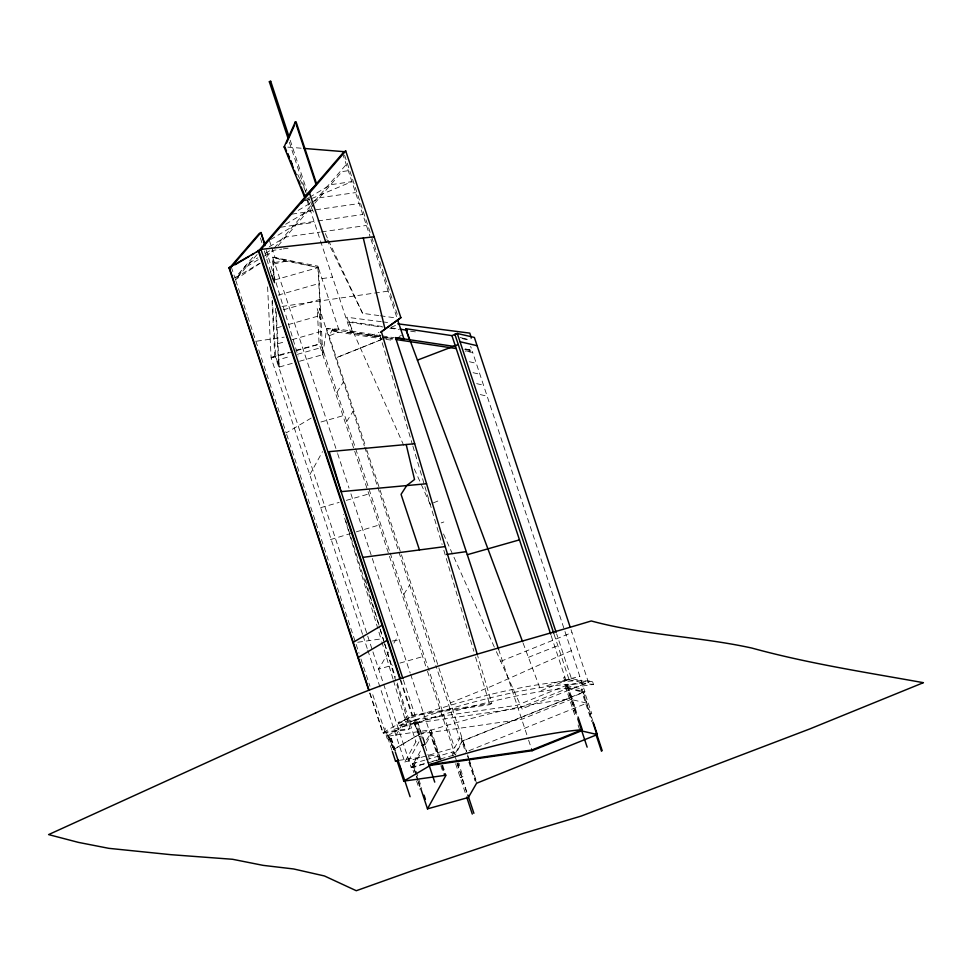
<?xml version="1.0" encoding="UTF-8"?>
<svg xmlns="http://www.w3.org/2000/svg" width="972" height="972" viewBox="0 0 972 972"><rect width="100%" height="100%" fill="white"/><g stroke="black" fill="none" stroke-linecap="round" stroke-linejoin="round"><path stroke-width="0.73" stroke-dasharray="4.86 3.65" d="M292.256 363.334L278.794 367.173L278.879 359.604L290.227 356.372M299.522 361.268L322.765 354.659L318.415 267.519L317.82 266.134L272.646 257.13L274.469 282.5L270.836 271.492M391.886 750.214L388.265 739.267C394.559 735.792 387.038 742.827 386.564 736.412L371.863 691.955M412.043 767.236L414.534 766.386L412.043 767.236L413.853 772.704M419.321 737.213L414.801 723.52L416.138 722.731L417.839 722.475L422.37 736.168M417.839 722.475L414.801 723.52M462.964 776.543L460.169 777.503L462.964 776.543L458.444 762.85M415.117 723.18A210.657 41.638 -18.3 0 1 568.474 688.006L566.068 688.905L568.474 688.006L584.913 691.821L472.659 352.374M575.801 709.961L573.31 710.811L575.801 709.961L568.559 688.054M584.524 691.833L582.046 692.538L584.524 691.833L591.778 713.655L589.287 714.505L591.778 713.655M322.765 354.659L326.665 328.633L338.645 329.083L380.927 335.729M571.026 629.698L588.449 682.405L522.353 708.661M318.33 267.677L272.646 257.13L274.772 285.817M362.544 634.327L271.127 357.903L267.555 286.242M274.772 356.87L271.868 297.274M332.886 328.864L329.046 335.85L338.256 332.205L381.595 338.718M309.776 474.773L322.546 451.591M395.981 735.439L407.329 714.833M367.781 650.159L404.777 762.012L415.907 741.806L418.823 739.971M408.422 760.979L419.54 740.773M416.004 775.012L412.444 763.385L417.996 780.164M372.944 651.896L411.253 767.698L421.52 749.048M426.55 739.899L431.143 732.779L439.745 758.78L429.004 730.3M413.282 766.811L421.301 752.255M426.283 743.191L431.981 732.852L430.146 733.374M404.777 762.012L454.592 747.833L459.695 738.586L435.833 665.395M426.307 759.715L453.511 751.66L454.532 754.758L461.931 741.308L584.913 691.821M457.946 766.07L459.331 763.555M388.581 652.163L378.655 669.149L392.846 665.115M393.842 643.136L397.973 636.077M336.992 392.214L343.432 381.875M346.688 421.556L353.043 411.363M403.83 594.342L409.649 585.035M231.312 266.996L234.957 278.016L253.279 256.754M257.118 254.506L235.491 279.608L247.338 315.426M266.401 257.155L272.257 250.363M274.201 248.091L310.712 205.712M314.661 201.131L346.239 164.487M278.065 245.819L313.798 204.339M314.746 203.245L342.01 171.594L348.292 170.695M453.219 755.28L427.328 762.813M260.034 263.315L235.491 279.608L246.511 264.603L257.847 257.847M265.392 253.352L272.95 248.844M304.455 200.281L308.209 198.057M309.461 197.316L330.735 184.692L351.913 181.643L311.332 198.689M298.173 210.414L310.688 202.99M311.939 202.249L319.448 197.79L355.533 192.59M285.634 224.253L308.16 210.888L359.154 203.537M270.593 239.574L296.873 223.985L316.35 221.179M269.317 246.73L285.586 237.083L320.007 232.126M246.779 266.51L259.293 259.087M264.299 256.122L274.311 250.181L281.783 249.111M234.957 278.016L259.986 263.169M311.21 418.069L286.193 432.905L271.978 389.93M369.652 693.085L382.786 732.803L413.489 715.271M370.004 693.06L383.284 733.192L385.131 732.098L410.062 728.502L396.236 682.478M412.663 715.769L414.789 714.505L491.82 703.412L477.58 655.48M414.096 720.082L386.564 736.412L430.961 729.753L440.802 759.509M415.372 723.569L416.32 722.998M383.284 733.192L408.216 729.595L410.062 728.502M393.867 749.303L388.022 735.439L393.867 749.303L419.26 734.358L413.039 720.604L418.883 734.468M419.94 733.945L393.405 749.691L389.784 738.744L390.732 738.173L394.802 750.493M411.144 715.987L489.706 704.664L491.82 703.412M434.763 743.726L433.767 744.321L435.602 743.799M272.512 357.502L275.149 356.165L367.246 634.631M571.305 650.657L490.896 686.524L450.425 702.853M304.515 200.827L309.934 199.284M351.682 331.391L348.474 332.74L346.907 332.388L350.588 331.853M370.405 335.996L378.959 332.4M390.975 327.357L396.321 325.11M399.091 336.421L401.436 335.437M433.342 502.889L440.195 500.058M500.726 661.324L571.973 632.578M564.854 677.059L563.687 677.533L576.469 716.182M523.118 643.112L540.894 690.715L571.378 678.444L588.449 682.405M593.054 721.71L582.264 689.099L581.11 689.561L591.705 721.601M583.285 692.186L462.575 740.883L455.224 755.183L426.404 668.056M469.002 750.7L586.906 703.133L570.928 699.427M528.428 657.327L557.843 645.675M554.028 634.145L568.985 679.379L571.378 678.444L556.628 633.841M546.604 685.892L556.786 682.162L579.786 676.33M441.179 522.912L443.84 521.976M338.256 332.205L331.865 330.723L335.887 329.52M330.419 539.606L350.552 533.567M356.299 531.842L380.745 524.515M273.557 264.117L289.109 260.411M274.444 280.033L318.415 267.519L285.015 260.861L272.646 257.13L337.15 452.174M278.174 295.136L319.302 283.435M283.314 309.837L320.189 299.34M277.105 327.771L281.358 326.568M288.453 324.551L321.076 315.256M277.992 343.687L285.088 341.67M292.183 339.653L321.963 331.173M271.516 357.21L288.623 352.338M295.889 350.272L320.942 343.724L319.375 308.063L364.269 445.808M271.127 357.903L290.64 352.35M296.411 350.698L320.942 343.724L389.699 551.598M297.323 354.355L322.862 347.089M320.979 421.994L342.958 415.737M320.663 507.663L339.167 502.403M346.275 500.373L370.478 493.484M399.929 663.086L422.626 656.635M393.964 729.328L443.791 715.149M457.484 739.206L459.695 738.586M412.262 763.713L424.886 760.128M411.448 767.321L425.906 763.214M411.253 767.698L426.963 763.227M428.397 762.813L441.264 759.156M462.429 338.56L468.383 339.459L471.602 338.56M274.432 262.525L285.015 260.861M392.384 640.998L399.261 639.989M256.669 341.184L284.189 337.138M291.916 214.119L310.748 211.41M317.844 220.96L362.775 214.496M280.629 227.217L314.369 222.357M321.501 231.907L366.395 225.443M283.277 248.893L290.762 247.811M321.951 278.624L332.485 277.105M281.989 306.435L388.132 291.138M357.757 642.261L380.951 638.92L343.517 514.395M592.434 681.323L567.454 684.92L517.08 705.247L398.192 722.378L399.213 725.464L518.1 708.333L568.474 688.006L593.455 684.409L592.434 681.323A188.058 37.167 -18.3 0 0 398.192 722.378M382.786 732.803L384.305 732.584M398.228 760.469L423.44 756.836M429.284 755.997L438.384 754.673M331.865 330.723L339.277 331.002L317.82 266.134L320.809 319.691L317.176 308.683L319.12 343.651L425.943 666.622M453.195 755.669L451.907 752.437M287.809 147.124L302.717 148.327M381.243 321.683L346.725 317.224L404.34 446.78M382.749 321.878L390.258 322.85M326.835 239.634L362.568 313.312L378.849 315.572M380.331 315.779L396.612 318.038M348.377 322.206L382.385 327.114M389.808 328.184L398.714 329.459M410.597 331.173L416.526 332.035M462.198 338.62L469.014 339.605M382.397 335.948L394.097 337.685M346.907 332.388L380.647 337.515M382.105 337.734L392.348 339.252M382.154 326.507L349.045 321.538L349.24 322.327M391.084 327.843L398.508 328.961M349.568 322.376L349.045 321.538L352.678 332.533L381.024 336.798M382.518 337.017L392.955 338.584M466.05 349.555L472.015 350.455L470.655 346.336M379.651 336.591L326.665 328.633L366.25 448.335M385.617 337.491L393.077 338.608M464.677 349.361L472.137 350.479L472.769 352.399L465.187 351.257M385.969 339.362L393.551 340.504M460.157 337.551L468.383 339.459M465.163 348.863L472.137 350.479M465.807 350.795L472.769 352.399M469.427 361.742L476.28 363.321M473.048 372.689L479.901 374.281M476.669 383.636L483.521 385.228M480.29 394.583L487.142 396.175M568.559 679.549L585.691 683.523M566.287 685.394L582.264 689.099M567.308 688.48L583.747 692.295M361.013 323.263L361.535 324.101M307.638 200.062L314.916 215.079M297.675 174.401L299.607 178.52M300.251 179.893L306.034 192.274M308.598 197.778L309.886 200.524M310.53 201.909L312.462 206.028M325.304 233.535L327.88 239.039M328.524 240.412L362.568 313.312M414.291 468.929L431.082 506.303M443.511 533.98L495.756 650.256M496.376 651.641L522.207 709.135M388.654 736.108L394.304 751.028M371.754 324.94L371.997 325.608M581.803 688.99L592.398 721.03M551.148 635.615L577.587 715.55M566.749 685.503L576.882 716.133M565.121 685.868L575.728 717.907M578.061 724.954L579.458 729.194M344.562 155.07L371.183 235.564M371.656 237.01L398.277 317.504M342.581 153.394L370.028 236.39M370.976 239.27L396.637 316.848M498.587 649.332L528.185 738.817M528.634 740.214L531.866 749.983M290.215 140.272L306.86 190.621M289.328 142.179L305.973 192.517M307.128 200.451L351.001 333.117M366.723 449.781L379.566 488.6M380.04 490.034L400.962 553.311M401.436 554.745L466.657 751.939L461.554 737.797L460.91 738.21L465.552 752.255M467.605 754.794L468.54 757.65M469.014 759.083L476.11 780.504M467.605 756.119L469.026 760.408M469.5 761.829L476.584 783.262M468.868 762.255L475.004 780.82M390.173 553.019L454.592 747.833M455.431 757.492L456.791 761.598M457.241 762.971L467.362 793.577M453.304 752.036L453.985 754.09M457.047 763.336L466.925 793.213M455.649 763.737L466.232 795.752M269.341 240.315L271.249 246.086M271.723 247.52L275.064 257.616M442.685 765.219L446.002 775.219M441.993 765.596L445.164 775.158M441.871 765.62L445.03 775.17M337.624 453.608L349.033 488.09M350.928 493.837L410.172 672.952M410.646 674.386L438.967 760.031M440.863 765.742L443.694 774.319M270.435 271.613L274.068 282.609M403.344 679.914L414.789 714.505M416.502 719.742L422.055 736.521M425.238 746.144L430.365 761.659M415.299 719.912L421.326 738.137M400.768 679.805L419.892 737.25M400.245 680.036L411.97 715.489M413.501 763.36L421.763 788.353M418.446 781.537L420.706 788.377M416.453 776.385L417.814 780.492M418.264 781.865L420.524 788.705M416.563 780.917L419.284 789.13M367.72 636.077L372.47 650.45M363.03 635.773L367.307 648.725M391.303 738.222L395.385 750.542M395.057 750.882L390.987 738.562L388.581 738.914L384.961 727.967M247.811 316.86L258.236 348.377M258.71 349.811L269.135 381.328M269.609 382.761L271.504 388.496M286.667 434.35L359.057 653.257M360.952 658.992L369.968 686.22M364.743 447.242L377.367 486M377.841 487.434L435.371 663.961M345.765 521.126L379.76 628.106M380.222 629.552L384.353 642.553M384.815 643.999L395.385 677.253M397.22 683.037L415.907 741.806M266.219 249.962L298.1 356.019M365.351 579.749L379.76 627.693M380.198 629.139L383.697 640.767M384.56 643.658L395.798 681.044M260.435 237.97L262.173 243.753M264.348 250.983L273.91 282.791M381.814 641.799L393.065 679.221M393.502 680.655L408.216 729.595M379.748 334.562L412.444 444.617M412.869 446.063L424.485 485.162M424.922 486.608L442.126 544.539M443.852 550.322L473.85 651.301M475.563 657.072L489.706 704.664M276.218 311.866L279.195 367.064L275.55 356.056L272.439 300.19M275.501 308.282L278.794 367.173M399.213 725.464A188.058 37.167 -18.3 0 1 593.455 684.409M308.355 199.673L309.716 199.248L308.355 199.673M382.98 338.912L336.288 357.745L383.09 338.936M572.083 698.941L521.721 719.28L418.738 734.127A210.645 41.638 -18.3 0 1 572.083 698.965"/><path stroke-width="1.46" d="M288.368 139.312L269.341 81.782L269.949 81.417L270.714 81.308L288.781 135.959M270.714 81.308L269.341 81.782M397.949 760.614L395.507 761.161L398.253 760.055M308.343 193.404L304.394 196.66L284.103 146.954L295.33 121.852L296.059 121.792L316.459 183.477M286.606 142.92L294.285 125.753M420.706 788.377L427.486 808.85L446.002 775.219L403.793 781.111L397.026 760.639M369.056 690.193L229.465 268.09L259.123 233.632L260.982 232.527L264.639 243.571M231.312 266.984L260.982 232.527L264.906 245.6M305.645 195.967L305.123 196.587L301.174 186.928M477.155 654.022L381.437 331.865L400.877 317.686L345.728 150.939L260.97 249.403L256.341 252.137M301.32 203.209L303.203 201.022M304.394 196.66L314.065 187.11M380.526 332.23L400.877 317.686M345.728 150.939L343.614 152.203L258.844 250.655L400.294 678.371M368.716 690.254L228.967 267.689L259.67 250.169M229.465 268.09L230.486 267.47L228.967 267.689M235.078 264.761L248.832 256.596M251.335 255.114L253.838 253.631M352.921 642.492L382.105 625.19M357.927 657.631L387.111 640.317M403.793 781.111L430.329 765.377L532.109 750.712L581.329 730.859L597.306 734.565L593.528 723.132M454.519 334.599L457.29 333.481L474.372 337.442L570.066 626.818M582.252 729.668A210.657 41.638 -18.3 0 0 428.895 764.83L531.866 749.983L582.252 729.668L578.048 716.972M597.306 734.565L476.584 783.262L468.346 797.502L427.486 808.85M417.438 360.126L458.249 344.513M467.289 554.708L519.473 539.861M422.954 745.403L422.042 745.427L425.092 744.382L422.82 737.541M446.549 554.465L466.268 551.622M362.823 557.381L445.225 546.556M374.123 236.791L260.97 249.403L402.87 678.468M284.103 146.954L284.832 146.881L286.521 151.025M414.68 443.742L329.192 451.652L341.087 491.65L426.562 483.74M304.2 148.449L344.44 151.705M397.755 323.81L469.804 333.129L471.153 337.199M522.584 641.69L405.688 328.694L451.944 335.644L550.674 634.181M400.002 329.18L407.426 330.298M498.587 649.332L395.495 337.624L455.576 346.64M396.126 339.544L456.208 348.571M395.495 337.624L404.012 339.155L397.572 319.703M454.945 334.429L451.944 335.644M405.688 328.694L409.382 339.714M460.023 341.743L477.094 345.692M287.724 153.698L289.462 157.792M290.616 160.526L292.353 164.608M287.651 153.795L289.34 157.926M290.47 160.696L293.289 167.597M294.407 170.355L296.108 174.498M298.355 180.027L300.044 184.158M592.871 722.439L602.19 750.639M595.897 734.297L601.498 751.21M556.142 632.395L457.29 333.481L454.908 334.404L553.785 633.38M577.818 718.952L587.137 747.152M581.086 730.13L581.329 730.859M579.92 730.604L580.163 731.321M531.866 749.983L532.109 750.712M295.33 121.852L316.216 184.984M309.521 193.003L325.79 242.186M419.454 549.945L401.059 494.335L406.709 485.575L414.534 479.488L406.199 444.532M467.836 794.987L473.899 813.309M466.706 797.162L472.295 814.074M431.301 764.478L431.544 765.207M430.098 764.648L430.329 765.377M420.098 738.234L434.739 782.12M258.151 250.387L399.771 678.614M424.023 795.181L425.384 799.276M395.264 751.866L410.099 796.736M399.723 765.972L401.072 770.067M392.336 751.575L395.507 761.161M363.285 238.006L385.046 329.229M315.487 713.047L48.6 834.596L78.368 842.372L108.828 848.337L170.89 854.68L232.563 859.284L263.096 865.359L293.666 868.968L324.417 875.954L356.287 890.717L411.217 871.119L523.288 833.417L581.171 816.079L809.688 728.976L923.4 682.684C865.931 672.332 808.194 663.524 751.793 648.045C698.698 636.417 643.841 635.275 591.268 620.962C498.454 649.053 403.526 671.421 315.487 713.047"/></g></svg>
